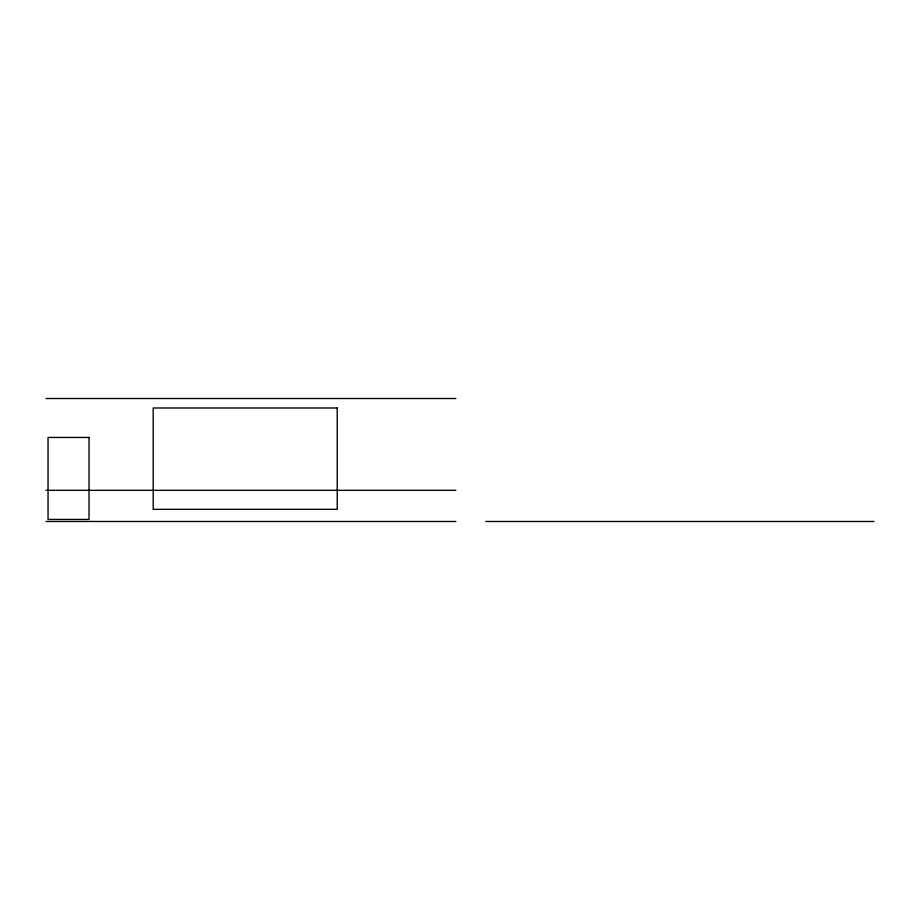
<?xml version="1.0" encoding="UTF-8"?>
<svg xmlns="http://www.w3.org/2000/svg" width="920" height="920" viewBox="0 0 920 920"><rect width="100%" height="100%" fill="white"/><g stroke="black" fill="none" stroke-linecap="round" stroke-linejoin="round"><path stroke-width="1.38" d="M46 398.521L455.86 398.521M46 490.325L455.86 490.325M46 521.479L455.86 521.479M485.76 521.479L874 521.479M337.226 407.985L153.191 407.985L153.191 509.335L337.226 509.335L337.226 407.985M89.033 437.46L48.047 437.46L48.047 519.432L89.033 519.432L89.033 437.46"/></g></svg>
